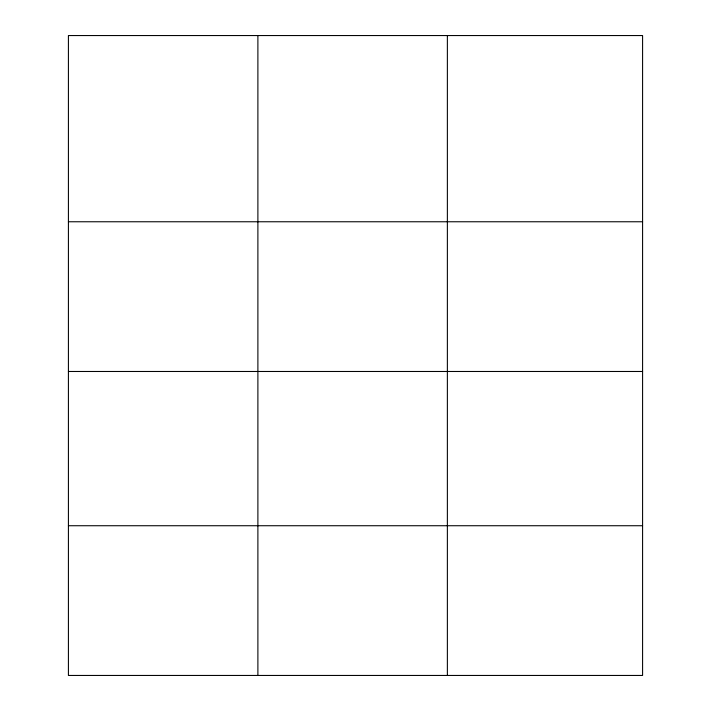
<?xml version="1.0" encoding="UTF-8"?>
<svg xmlns="http://www.w3.org/2000/svg" width="711" height="711" viewBox="0 0 711 711"><rect width="100%" height="100%" fill="white"/><g stroke="black" fill="none" stroke-linecap="round" stroke-linejoin="round"><path stroke-width="1.07" d="M642.584 371.48L642.584 35.55L68.416 35.55L68.416 675.45L642.584 675.45L642.584 371.48L68.416 371.48M68.416 221.761L642.584 221.761M68.416 525.731L642.584 525.731M447.37 35.55L447.37 675.45M257.889 35.55L257.889 675.45"/></g></svg>
